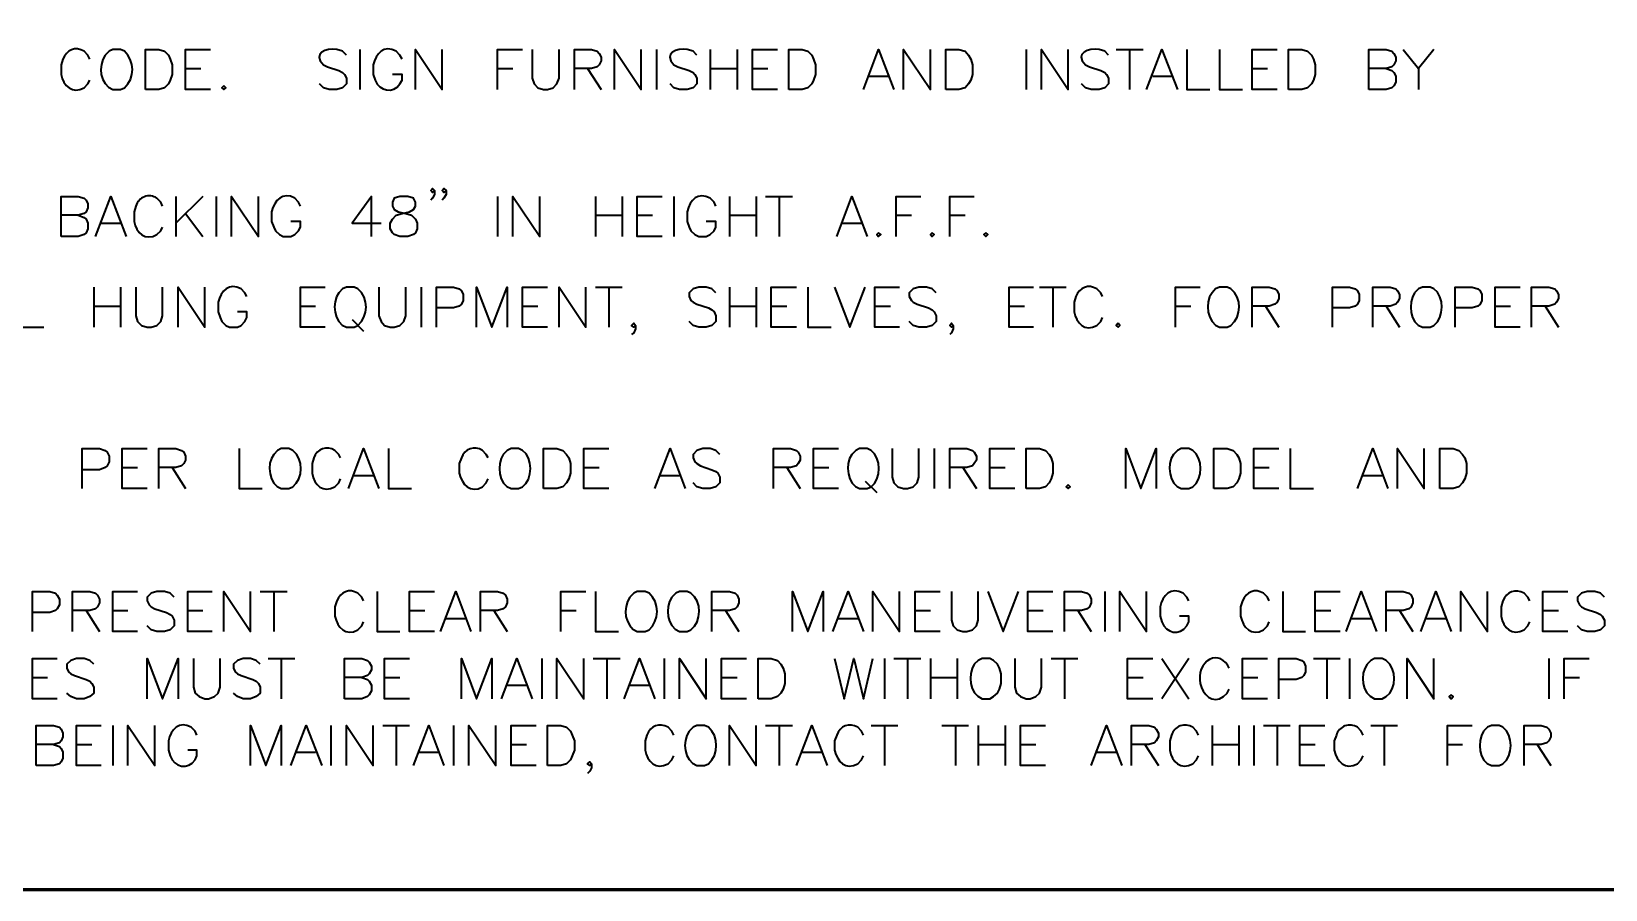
# Model space of a CAD drawing. Header units: inches. Extents: x 5 to 516, y -193 to 129.
# Drawn here: x 121.42 to 136.1, y 5.73 to 13.74 of the extents above; entities that cross this region are included whole.
import ezdxf

# ---------------------------------------------------------------- set-up
doc = ezdxf.new("R2010")
doc.units = ezdxf.units.IN
doc.header["$MEASUREMENT"] = 0
doc.layers.add('PDF_Geometry', color=7, linetype='Continuous')

msp = doc.modelspace()

# ---------------------------------------------------------------- linework, layer by layer
at = {"layer": 'PDF_Geometry', "lineweight": 60}
msp.add_lwpolyline([(136.7703009, 28.2343348), (9.7736273, 28.2343348), (9.7736273, 5.734333), (144.7703015, 5.734333)], dxfattribs=at)
at = {"layer": 'PDF_Geometry', "lineweight": 35}
for points in [[(121.9636387, 13.4810004), (121.9469721, 13.5176671), (121.9103054, 13.5543338)], [(122.2869734, 13.5543335), (122.2503068, 13.5710002), (122.1803068, 13.5710002), (122.1436401, 13.5543335), (122.1069734, 13.5176668)], [(123.0903064, 13.1976667), (122.8569731, 13.1976667), (122.8569731, 13.5710001), (123.0903064, 13.5710001)], [(124.3569732, 13.5176673), (124.3203065, 13.554334), (124.2669732, 13.5710006)], [(124.4836398, 13.5710002), (124.4836398, 13.1976668)], [(124.8769724, 13.4810004), (124.8569724, 13.5176671), (124.8203058, 13.5543338)], [(125.0003075, 13.1976667), (125.0003075, 13.5710001), (125.2503076, 13.1976667), (125.2503076, 13.5710001)], [(125.7669736, 13.1976667), (125.7669736, 13.5710001), (126.0003069, 13.5710001)], [(126.0903073, 13.5710002), (126.0903073, 13.3043335), (126.106974, 13.2510001), (126.1436407, 13.2143335), (126.196974, 13.1976668), (126.2336407, 13.1976668), (126.286974, 13.2143335), (126.3203074, 13.2510001), (126.3403074, 13.3043335), (126.3403074, 13.5710002)], [(126.48364, 13.1976667), (126.48364, 13.5710001), (126.64364, 13.5710001), (126.6969733, 13.5543334), (126.71364, 13.5343334), (126.73364, 13.5010001), (126.73364, 13.4643334), (126.71364, 13.4276667), (126.6969733, 13.4110001), (126.64364, 13.3943334), (126.48364, 13.3943334)], [(126.8569734, 13.1976667), (126.8569734, 13.5710001), (127.1069734, 13.1976667), (127.1069734, 13.5710001)], [(127.2503077, 13.5710002), (127.2503077, 13.1976668)], [(127.6269726, 13.5176673), (127.590306, 13.554334), (127.5369726, 13.5710006)], [(127.7503078, 13.5710002), (127.7503078, 13.1976668)], [(128.0003078, 13.5710002), (128.0003078, 13.1976668)], [(128.3769737, 13.1976667), (128.1436404, 13.1976667), (128.1436404, 13.5710001), (128.3769737, 13.5710001)], [(129.1803073, 13.1976667), (129.3203073, 13.5710001), (129.4636407, 13.1976667)], [(129.5536391, 13.1976667), (129.5536391, 13.5710001), (129.8036391, 13.1976667), (129.8036391, 13.5710001)], [(130.6969734, 13.5710002), (130.6969734, 13.1976668)], [(130.8403077, 13.1976667), (130.8403077, 13.5710001), (131.0903077, 13.1976667), (131.0903077, 13.5710001)], [(131.4636395, 13.5176673), (131.4303061, 13.554334), (131.3769728, 13.5710006)], [(131.5369732, 13.5710002), (131.7869732, 13.5710002)], [(131.6603066, 13.5710002), (131.6603066, 13.1976668)], [(131.8203069, 13.1976667), (131.9636403, 13.5710001), (132.1069736, 13.1976667)], [(132.1969736, 13.5710002), (132.1969736, 13.1976668), (132.4103069, 13.1976668)], [(132.5003081, 13.5710002), (132.5003081, 13.1976668), (132.7136415, 13.1976668)], [(133.0369735, 13.1976667), (132.8036402, 13.1976667), (132.8036402, 13.5710001), (133.0369735, 13.5710001)], [(133.8936408, 13.1976667), (133.8936408, 13.5710001), (134.0536408, 13.5710001), (134.1069742, 13.5543334), (134.1269742, 13.5343334), (134.1436408, 13.5010001), (134.1436408, 13.4643334), (134.1269742, 13.4276667), (134.1069742, 13.4110001), (134.0536408, 13.3943334), (133.8936408, 13.3943334)], [(134.2136406, 13.5710002), (134.3569739, 13.3943335), (134.3569739, 13.1976668)], [(134.5003074, 13.5710002), (134.3569741, 13.3943335)], [(121.7136387, 13.4810004), (121.696972, 13.4276671), (121.696972, 13.3376671)], [(122.8569731, 13.3943339), (123.0003064, 13.3943339)], [(124.1436398, 13.4276673), (124.1803065, 13.4110006), (124.2869732, 13.3743339), (124.3203065, 13.3576673), (124.3403065, 13.3376673), (124.3569732, 13.3043339), (124.3569732, 13.2510006), (124.3203065, 13.2143339), (124.2669732, 13.1976673), (124.1969732, 13.1976673), (124.1436398, 13.2143339), (124.1069732, 13.2510006)], [(124.6069724, 13.4276671), (124.6069724, 13.3376671), (124.6269724, 13.2843337)], [(125.7669736, 13.3943339), (125.9103069, 13.3943339)], [(126.6069734, 13.3943339), (126.7336401, 13.1976672)], [(127.410306, 13.4276673), (127.4469726, 13.4110006), (127.5536393, 13.3743339), (127.590306, 13.3576673), (127.6069726, 13.3376673), (127.6269726, 13.3043339), (127.6269726, 13.2510006), (127.590306, 13.2143339), (127.5369726, 13.1976673), (127.4636393, 13.1976673), (127.410306, 13.2143339), (127.3769726, 13.2510006)], [(127.7503078, 13.3943339), (128.0003078, 13.3943339)], [(128.1436404, 13.3943339), (128.2869737, 13.3943339)], [(131.2503061, 13.4276673), (131.2869728, 13.4110006), (131.3936395, 13.3743339), (131.4303061, 13.3576673), (131.4469728, 13.3376673), (131.4636395, 13.3043339), (131.4636395, 13.2510006), (131.4303061, 13.2143339), (131.3769728, 13.1976673), (131.3036395, 13.1976673), (131.2503061, 13.2143339), (131.2136395, 13.2510006)], [(132.8036402, 13.3943339), (132.9469735, 13.3943339)], [(134.0536403, 13.3943339), (134.1069736, 13.3743339), (134.1269736, 13.3576672), (134.1436403, 13.3210005), (134.1436403, 13.2676672), (134.1269736, 13.2310005), (134.1069736, 13.2143339), (134.0536403, 13.1976672), (133.8936403, 13.1976672)], [(121.9103054, 13.2143337), (121.9469721, 13.2510004), (121.9636387, 13.2843337)], [(122.1803068, 13.1976668), (122.2503068, 13.1976668), (122.2869734, 13.2143335)], [(124.8569724, 13.2510004), (124.8769724, 13.2843337), (124.8769724, 13.3376671), (124.7869724, 13.3376671)], [(129.2336402, 13.3210001), (129.4103069, 13.3210001)], [(131.876973, 13.3210001), (132.0536397, 13.3210001)], [(121.6969727, 11.8276673), (121.6969727, 12.2010006), (121.8569727, 12.2010006), (121.9103061, 12.1843339), (121.9303061, 12.1643339), (121.9469727, 12.1310006), (121.9469727, 12.0943339), (121.9303061, 12.0576673), (121.9103061, 12.0410006), (121.8569727, 12.0243339), (121.6969727, 12.0243339)], [(122.0169733, 11.8276673), (122.1603066, 12.2010006), (122.30364, 11.8276673)], [(122.7669733, 12.2010007), (122.7669733, 11.8276673)], [(123.0169734, 12.2010007), (122.7669733, 11.9510007)], [(123.14364, 12.2010007), (123.14364, 11.8276673)], [(123.2869726, 11.8276673), (123.2869726, 12.2010006), (123.5369726, 11.8276673), (123.5369726, 12.2010006)], [(124.5903072, 11.8276673), (124.5903072, 12.2010007), (124.4103072, 11.9510007), (124.6803072, 11.9510007)], [(125.180307, 12.2543335), (125.160307, 12.2376669), (125.1436403, 12.2543335), (125.160307, 12.2743336), (125.180307, 12.2543335), (125.180307, 12.2176669), (125.160307, 12.1843335), (125.1436403, 12.1643335)], [(125.2869727, 12.2543335), (125.2669727, 12.2376669), (125.2503061, 12.2543335), (125.2669727, 12.2743336), (125.2869727, 12.2543335), (125.2869727, 12.2176669), (125.2669727, 12.1843335), (125.2503061, 12.1643335)], [(125.7669736, 12.2010007), (125.7669736, 11.8276673)], [(125.9103062, 11.8276673), (125.9103062, 12.2010006), (126.1603062, 11.8276673), (126.1603062, 12.2010006)], [(126.6803071, 12.2010007), (126.6803071, 11.8276673)], [(126.9303071, 12.2010007), (126.9303071, 11.8276673)], [(127.3036399, 11.8276673), (127.0703065, 11.8276673), (127.0703065, 12.2010006), (127.3036399, 12.2010006)], [(127.4103063, 12.2010007), (127.4103063, 11.8276673)], [(127.9303072, 12.2010007), (127.9303072, 11.8276673)], [(128.1803072, 12.2010007), (128.1803072, 11.8276673)], [(128.2669738, 12.2010007), (128.5169738, 12.2010007)], [(128.3936404, 12.2010007), (128.3936404, 11.8276673)], [(128.9303073, 11.8276673), (129.0703073, 12.2010006), (129.2136407, 11.8276673)], [(129.4836402, 11.8276673), (129.4836402, 12.2010006), (129.7136402, 12.2010006)], [(129.9836402, 11.8276673), (129.9836402, 12.2010006), (130.2136403, 12.2010006)], [(122.8569731, 12.0410004), (123.0169731, 11.8276671)], [(123.6603069, 12.0576668), (123.6603069, 11.9676668), (123.6803069, 11.9143334), (123.6969736, 11.8810001), (123.7336402, 11.8443334), (123.7669736, 11.8276667), (123.8403069, 11.8276667), (123.8769736, 11.8443334), (123.9103069, 11.8810001), (123.9303069, 11.9143334), (123.9303069, 11.9676668), (123.8403069, 11.9676668)], [(123.9303069, 12.1110001), (123.9103069, 12.1476668), (123.8769736, 12.1843334)], [(127.5369722, 12.0576668), (127.5369722, 11.9676668), (127.5536389, 11.9143334), (127.5703056, 11.8810001), (127.6069722, 11.8443334), (127.6436389, 11.8276667), (127.7136389, 11.8276667), (127.7503056, 11.8443334), (127.7869723, 11.8810001), (127.8036389, 11.9143334), (127.8036389, 11.9676668), (127.7136389, 11.9676668)], [(127.8036389, 12.1110001), (127.7869723, 12.1476668), (127.7503056, 12.1843334)], [(121.856973, 12.0243336), (121.9103063, 12.0043336), (121.9303063, 11.9876669), (121.946973, 11.9510002), (121.946973, 11.8976669), (121.9303063, 11.8610002), (121.9103063, 11.8443335), (121.856973, 11.8276669), (121.696973, 11.8276669)], [(122.0703061, 11.9510007), (122.2503062, 11.9510007)], [(122.5903066, 11.8443334), (122.6269733, 11.8810001), (122.6436399, 11.9143334)], [(126.6803071, 12.0243336), (126.9303071, 12.0243336)], [(127.0703065, 12.0243336), (127.2136399, 12.0243336)], [(127.9303072, 12.0243336), (128.1803072, 12.0243336)], [(128.9836402, 11.9510007), (129.1603068, 11.9510007)], [(129.4836402, 12.0243336), (129.6269736, 12.0243336)], [(129.9836402, 12.0243336), (130.1269736, 12.0243336)], [(121.3203061, 11.3543336), (121.3203061, 10.9810003), (121.5369728, 10.9810003)], [(122.0003073, 11.3543336), (122.0003073, 10.9810003)], [(122.2503073, 11.3543336), (122.2503073, 10.9810003)], [(122.3936399, 11.3543336), (122.3936399, 11.087667), (122.4103066, 11.0343336), (122.4469732, 10.997667), (122.5003066, 10.9810003), (122.5369733, 10.9810003), (122.5903066, 10.997667), (122.6269733, 11.0343336), (122.6436399, 11.087667), (122.6436399, 11.3543336)], [(122.7869725, 10.9810002), (122.7869725, 11.3543336), (123.0369725, 10.9810002), (123.0369725, 11.3543336)], [(123.4303069, 11.2676671), (123.4103069, 11.3010004), (123.3769735, 11.3376671)], [(124.1603069, 10.9810002), (123.9303069, 10.9810002), (123.9303069, 11.3543336), (124.1603069, 11.3543336)], [(124.4636399, 11.337667), (124.4303065, 11.3543336), (124.3569732, 11.3543336), (124.3203065, 11.337667), (124.2869732, 11.3010003)], [(124.6603061, 11.3543336), (124.6603061, 11.087667), (124.6803061, 11.0343336), (124.7136394, 10.997667), (124.7669728, 10.9810003), (124.8036394, 10.9810003), (124.8569728, 10.997667), (124.8936394, 11.0343336), (124.9103061, 11.087667), (124.9103061, 11.3543336)], [(125.0536387, 11.3543336), (125.0536387, 10.9810003)], [(125.196973, 10.9810002), (125.196973, 11.3543336), (125.356973, 11.3543336), (125.4103063, 11.3376669), (125.4303063, 11.3210002), (125.446973, 11.2843336), (125.446973, 11.2310002), (125.4303063, 11.1943336), (125.4103063, 11.1776669), (125.356973, 11.1610002), (125.196973, 11.1610002)], [(125.5703064, 10.9810002), (125.5703064, 11.3543336), (125.7136398, 10.9810002), (125.8569731, 11.3543336), (125.8569731, 10.9810002)], [(126.233641, 10.9810002), (126.0003076, 10.9810002), (126.0003076, 11.3543336), (126.233641, 11.3543336)], [(126.3403074, 10.9810002), (126.3403074, 11.3543336), (126.5903074, 10.9810002), (126.5903074, 11.3543336)], [(126.6803071, 11.3543336), (126.9303071, 11.3543336)], [(126.8036388, 11.3543336), (126.8036388, 10.9810003)], [(127.8036389, 11.3009999), (127.7669722, 11.3376666), (127.7136389, 11.3543333), (127.6436389, 11.3543333), (127.5903056, 11.3376666), (127.5536389, 11.3009999), (127.5536389, 11.2676666), (127.5703056, 11.2309999), (127.5903056, 11.2143333), (127.6269722, 11.1943333), (127.7336389, 11.1609999), (127.7669722, 11.1409999), (127.7869723, 11.1243333), (127.8036389, 11.0876666), (127.8036389, 11.0343332), (127.7669722, 10.9976666), (127.7136389, 10.9809999), (127.6436389, 10.9809999), (127.5903056, 10.9976666), (127.5536389, 11.0343332)], [(127.9303072, 11.3543336), (127.9303072, 10.9810003)], [(128.1803072, 11.3543336), (128.1803072, 10.9810003)], [(128.55364, 10.9810002), (128.3203066, 10.9810002), (128.3203066, 11.3543336), (128.55364, 11.3543336)], [(128.6603064, 11.3543336), (128.6603064, 10.9810003), (128.8769731, 10.9810003)], [(128.9103064, 11.3543336), (129.0536398, 10.9810003), (129.1969731, 11.3543336)], [(129.5169731, 10.9810002), (129.286973, 10.9810002), (129.286973, 11.3543336), (129.5169731, 11.3543336)], [(129.8569736, 11.3009999), (129.820307, 11.3376666), (129.7669736, 11.3543333), (129.6969736, 11.3543333), (129.6436403, 11.3376666), (129.6069736, 11.3009999), (129.6069736, 11.2676666), (129.6269736, 11.2309999), (129.6436403, 11.2143333), (129.680307, 11.1943333), (129.7869736, 11.1609999), (129.820307, 11.1409999), (129.840307, 11.1243333), (129.8569736, 11.0876666), (129.8569736, 11.0343332), (129.820307, 10.9976666), (129.7669736, 10.9809999), (129.6969736, 10.9809999), (129.6436403, 10.9976666), (129.6069736, 11.0343332)], [(130.7669732, 10.9810002), (130.5369731, 10.9810002), (130.5369731, 11.3543336), (130.7669732, 11.3543336)], [(130.8203068, 11.3543336), (131.0703069, 11.3543336)], [(130.9469735, 11.3543336), (130.9469735, 10.9810003)], [(131.4103066, 11.2676671), (131.39364, 11.3010004), (131.3569733, 11.3376671)], [(132.0903078, 10.9810002), (132.0903078, 11.3543336), (132.3203078, 11.3543336)], [(132.6069748, 11.337667), (132.5703081, 11.3543336), (132.5003081, 11.3543336), (132.4636415, 11.337667), (132.4303081, 11.3010003)], [(132.8036402, 10.9810002), (132.8036402, 11.3543336), (132.9636402, 11.3543336), (133.0169735, 11.3376669), (133.0369735, 11.3210002), (133.0536402, 11.2843336), (133.0536402, 11.2476669), (133.0369735, 11.2143336), (133.0169735, 11.1943336), (132.9636402, 11.1776669), (132.8036402, 11.1776669)], [(133.5536402, 10.9810002), (133.5536402, 11.3543336), (133.7136402, 11.3543336), (133.7669736, 11.3376669), (133.7869736, 11.3210002), (133.8036402, 11.2843336), (133.8036402, 11.2310002), (133.7869736, 11.1943336), (133.7669736, 11.1776669), (133.7136402, 11.1610002), (133.5536402, 11.1610002)], [(133.9303069, 10.9810002), (133.9303069, 11.3543336), (134.0903069, 11.3543336), (134.1436402, 11.3376669), (134.1603069, 11.3210002), (134.1803069, 11.2843336), (134.1803069, 11.2476669), (134.1603069, 11.2143336), (134.1436402, 11.1943336), (134.0903069, 11.1776669), (133.9303069, 11.1776669)], [(134.5003075, 11.337667), (134.4636409, 11.3543336), (134.3936409, 11.3543336), (134.3569742, 11.337667), (134.3203075, 11.3010003)], [(134.6969738, 10.9810002), (134.6969738, 11.3543336), (134.8569738, 11.3543336), (134.9103071, 11.3376669), (134.9303071, 11.3210002), (134.9469738, 11.2843336), (134.9469738, 11.2310002), (134.9303071, 11.1943336), (134.9103071, 11.1776669), (134.8569738, 11.1610002), (134.6969738, 11.1610002)], [(135.3036405, 10.9810002), (135.0703072, 10.9810002), (135.0703072, 11.3543336), (135.3036405, 11.3543336)], [(135.4103069, 10.9810002), (135.4103069, 11.3543336), (135.570307, 11.3543336), (135.6269736, 11.3376669), (135.6436403, 11.3210002), (135.660307, 11.2843336), (135.660307, 11.2476669), (135.6436403, 11.2143336), (135.6269736, 11.1943336), (135.570307, 11.1776669), (135.4103069, 11.1776669)], [(122.0003073, 11.1776665), (122.2503073, 11.1776665)], [(123.1603068, 11.2143338), (123.1603068, 11.1243338), (123.1803068, 11.0710004), (123.1969735, 11.0343338), (123.2336402, 10.9976671), (123.2669735, 10.9810004), (123.3403069, 10.9810004), (123.3769735, 10.9976671), (123.4103069, 11.0343338), (123.4303069, 11.0710004), (123.4303069, 11.1243338), (123.3403069, 11.1243338)], [(123.9303069, 11.1776665), (124.0703069, 11.1776665)], [(126.0003076, 11.1776665), (126.143641, 11.1776665)], [(127.9303072, 11.1776665), (128.1803072, 11.1776665)], [(128.3203066, 11.1776665), (128.46364, 11.1776665)], [(129.286973, 11.1776665), (129.4303064, 11.1776665)], [(130.5369731, 11.1776665), (130.6803065, 11.1776665)], [(131.1603066, 11.2676671), (131.1436399, 11.2143338), (131.1436399, 11.1243338)], [(132.0903078, 11.1776665), (132.2336412, 11.1776665)], [(132.9303068, 11.1776665), (133.0536401, 10.9809998)], [(134.0536403, 11.1776665), (134.1803069, 10.9809998)], [(135.0703072, 11.1776665), (135.2136405, 11.1776665)], [(135.5369735, 11.1776665), (135.6603069, 10.9809998)], [(124.4103061, 11.0509999), (124.5169727, 10.9443332)], [(127.0536389, 10.9976671), (127.0369722, 10.9810004), (127.0169722, 10.9976671), (127.0369722, 11.0176671), (127.0536389, 10.9976671), (127.0536389, 10.9643337), (127.0369722, 10.927667), (127.0169722, 10.9110004)], [(130.0169739, 10.9976671), (130.0003073, 10.9810004), (129.9836406, 10.9976671), (130.0003073, 11.0176671), (130.0169739, 10.9976671), (130.0169739, 10.9643337), (130.0003073, 10.927667), (129.9836406, 10.9110004)], [(131.3569733, 10.9976671), (131.39364, 11.0343338), (131.4103066, 11.0710004)], [(124.3569732, 10.9810003), (124.4303065, 10.9810003), (124.4636399, 10.997667)], [(132.5003081, 10.9810003), (132.5703081, 10.9810003), (132.6069748, 10.997667)], [(134.3936409, 10.9810003), (134.4636409, 10.9810003), (134.5003075, 10.997667)], [(121.8936399, 9.4743337), (121.8936399, 9.8476671), (122.0536399, 9.8476671), (122.1069732, 9.8310004), (122.1269732, 9.8143337), (122.1436399, 9.7776671), (122.1436399, 9.7243337), (122.1269732, 9.687667), (122.1069732, 9.6710004), (122.0536399, 9.6510004), (121.8936399, 9.6510004)], [(122.5003067, 9.4743337), (122.2669733, 9.4743337), (122.2669733, 9.8476671), (122.5003067, 9.8476671)], [(122.6069731, 9.4743337), (122.6069731, 9.8476671), (122.7669731, 9.8476671), (122.8203064, 9.8310004), (122.8403064, 9.8143337), (122.8569731, 9.7776671), (122.8569731, 9.7410004), (122.8403064, 9.7076671), (122.8203064, 9.687667), (122.7669731, 9.6710004), (122.6069731, 9.6710004)], [(123.3569731, 9.8476671), (123.3569731, 9.4743338), (123.5703065, 9.4743338)], [(123.8569741, 9.8310005), (123.8203074, 9.8476671), (123.7503074, 9.8476671), (123.7136408, 9.8310005), (123.6803074, 9.7943338)], [(124.3769724, 9.4743337), (124.5169724, 9.8476671), (124.6603057, 9.4743337)], [(124.7503075, 9.8476671), (124.7503075, 9.4743338), (124.9636409, 9.4743338)], [(126.0003069, 9.8310005), (125.9636402, 9.8476671), (125.8936402, 9.8476671), (125.8569735, 9.8310005), (125.8203069, 9.7943338)], [(126.8036399, 9.4743337), (126.5703065, 9.4743337), (126.5703065, 9.8476671), (126.8036399, 9.8476671)], [(127.23364, 9.4743337), (127.3769734, 9.8476671), (127.5169734, 9.4743337)], [(127.8403075, 9.7943334), (127.8036408, 9.8310001), (127.7503075, 9.8476668), (127.6803075, 9.8476668), (127.6269741, 9.8310001), (127.5903075, 9.7943334), (127.5903075, 9.7610001), (127.6069741, 9.7243334), (127.6269741, 9.7076667), (127.6603075, 9.6876667), (127.7669741, 9.6510001), (127.8036408, 9.6343334), (127.8203075, 9.6176667), (127.8403075, 9.5810001), (127.8403075, 9.5276667), (127.8036408, 9.4910001), (127.7503075, 9.4743334), (127.6803075, 9.4743334), (127.6269741, 9.4910001), (127.5903075, 9.5276667)], [(128.3403075, 9.4743337), (128.3403075, 9.8476671), (128.5003075, 9.8476671), (128.5536409, 9.8310004), (128.5703075, 9.8143337), (128.5903075, 9.7776671), (128.5903075, 9.7410004), (128.5703075, 9.7076671), (128.5536409, 9.687667), (128.5003075, 9.6710004), (128.3403075, 9.6710004)], [(128.9469726, 9.4743337), (128.7136393, 9.4743337), (128.7136393, 9.8476671), (128.9469726, 9.8476671)], [(129.2503071, 9.8310005), (129.2136405, 9.8476671), (129.1436404, 9.8476671), (129.1069738, 9.8310005), (129.0703071, 9.7943338)], [(129.4469733, 9.8476671), (129.4469733, 9.5810004), (129.46364, 9.5276671), (129.5003067, 9.4910004), (129.55364, 9.4743338), (129.5903067, 9.4743338), (129.64364, 9.4910004), (129.6803067, 9.5276671), (129.6969734, 9.5810004), (129.6969734, 9.8476671)], [(129.8403076, 9.8476671), (129.8403076, 9.4743338)], [(129.9836402, 9.4743337), (129.9836402, 9.8476671), (130.1436403, 9.8476671), (130.1969736, 9.8310004), (130.2136403, 9.8143337), (130.2336403, 9.7776671), (130.2336403, 9.7410004), (130.2136403, 9.7076671), (130.1969736, 9.687667), (130.1436403, 9.6710004), (129.9836402, 9.6710004)], [(130.590307, 9.4743337), (130.3569737, 9.4743337), (130.3569737, 9.8476671), (130.590307, 9.8476671)], [(131.626973, 9.4743337), (131.626973, 9.8476671), (131.766973, 9.4743337), (131.9103063, 9.8476671), (131.9103063, 9.4743337)], [(132.2503074, 9.8310005), (132.2136407, 9.8476671), (132.1436407, 9.8476671), (132.106974, 9.8310005), (132.0703074, 9.7943338)], [(133.0536404, 9.4743337), (132.820307, 9.4743337), (132.820307, 9.8476671), (133.0536404, 9.8476671)], [(133.1603068, 9.8476671), (133.1603068, 9.4743338), (133.3769734, 9.4743338)], [(133.7869734, 9.4743337), (133.9303068, 9.8476671), (134.0703068, 9.4743337)], [(134.1603068, 9.4743337), (134.1603068, 9.8476671), (134.4103069, 9.4743337), (134.4103069, 9.8476671)], [(124.0536386, 9.7609997), (124.036972, 9.7076664), (124.036972, 9.6176664)], [(124.3036386, 9.7609997), (124.286972, 9.7943331), (124.2503053, 9.8309998)], [(125.430307, 9.7609997), (125.410307, 9.7076664), (125.410307, 9.6176664)], [(125.680307, 9.7609997), (125.660307, 9.7943331), (125.6269737, 9.8309998)], [(122.2669733, 9.671), (122.4103066, 9.671)], [(122.7336397, 9.671), (122.856973, 9.4743333)], [(124.2503053, 9.4909997), (124.286972, 9.5276664), (124.3036386, 9.5643331)], [(124.4303069, 9.5976671), (124.6069736, 9.5976671)], [(125.6269737, 9.4909997), (125.660307, 9.5276664), (125.680307, 9.5643331)], [(126.5703065, 9.671), (126.7136398, 9.671)], [(127.2869729, 9.5976671), (127.4636396, 9.5976671)], [(128.4636392, 9.671), (128.5903059, 9.4743333)], [(128.7136393, 9.671), (128.8569726, 9.671)], [(129.1969733, 9.5443334), (129.30364, 9.4376667)], [(130.1069737, 9.671), (130.2336403, 9.4743333)], [(130.3569737, 9.671), (130.500307, 9.671)], [(132.820307, 9.671), (132.9636403, 9.671)], [(133.8403071, 9.5976671), (134.0169738, 9.5976671)], [(123.7503074, 9.4743338), (123.8203074, 9.4743338), (123.8569741, 9.4910004)], [(125.8936402, 9.4743338), (125.9636402, 9.4743338), (126.0003069, 9.4910004)], [(129.1436404, 9.4743338), (129.2136405, 9.4743338), (129.2503071, 9.4910004)], [(132.1436407, 9.4743338), (132.2136407, 9.4743338), (132.2503074, 9.4910004)], [(121.4303067, 8.1410003), (121.4303067, 8.5143336), (121.5903067, 8.5143336), (121.6436401, 8.497667), (121.6603067, 8.4810003), (121.6803067, 8.4443336), (121.6803067, 8.3910003), (121.6603067, 8.3543336), (121.6436401, 8.3376669), (121.5903067, 8.3176669), (121.4303067, 8.3176669)], [(121.8036384, 8.1410003), (121.8036384, 8.5143336), (121.9636385, 8.5143336), (122.0169718, 8.497667), (122.0369718, 8.4810003), (122.0536385, 8.4443336), (122.0536385, 8.4076669), (122.0369718, 8.3710003), (122.0169718, 8.3543336), (121.9636385, 8.3376669), (121.8036384, 8.3376669)], [(122.4103068, 8.1410003), (122.1803068, 8.1410003), (122.1803068, 8.5143336), (122.4103068, 8.5143336)], [(122.7503074, 8.461), (122.7136407, 8.4976666), (122.6603073, 8.5143333), (122.5903073, 8.5143333), (122.536974, 8.4976666), (122.5003073, 8.461), (122.5003073, 8.4276666), (122.516974, 8.391), (122.536974, 8.371), (122.5703073, 8.3543333), (122.6803073, 8.3176666), (122.7136407, 8.301), (122.7336407, 8.2843333), (122.7503074, 8.2476666), (122.7503074, 8.1943333), (122.7136407, 8.1576666), (122.6603073, 8.141), (122.5903073, 8.141), (122.536974, 8.1576666), (122.5003073, 8.1943333)], [(123.1069723, 8.1410003), (122.8769723, 8.1410003), (122.8769723, 8.5143336), (123.1069723, 8.5143336)], [(123.2136388, 8.1410003), (123.2136388, 8.5143336), (123.4636388, 8.1410003), (123.4636388, 8.5143336)], [(123.5536386, 8.5143337), (123.8036386, 8.5143337)], [(123.6803069, 8.5143337), (123.6803069, 8.1410003)], [(124.2669735, 8.4276663), (124.2503068, 8.3709996), (124.2503068, 8.284333)], [(124.5169735, 8.4276663), (124.5003068, 8.4609996), (124.4636401, 8.4976663)], [(124.6436401, 8.5143337), (124.6436401, 8.1410003), (124.8569734, 8.1410003)], [(125.1803063, 8.1410003), (124.946973, 8.1410003), (124.946973, 8.5143336), (125.1803063, 8.5143336)], [(125.2336399, 8.1410003), (125.3769732, 8.5143336), (125.5169732, 8.1410003)], [(125.6069733, 8.1410003), (125.6069733, 8.5143336), (125.7669733, 8.5143336), (125.8203066, 8.497667), (125.8403066, 8.4810003), (125.8569733, 8.4443336), (125.8569733, 8.4076669), (125.8403066, 8.3710003), (125.8203066, 8.3543336), (125.7669733, 8.3376669), (125.6069733, 8.3376669)], [(126.3569734, 8.1410003), (126.3569734, 8.5143336), (126.5903067, 8.5143336)], [(126.6803071, 8.5143337), (126.6803071, 8.1410003), (126.8936405, 8.1410003)], [(127.1803066, 8.497667), (127.1436399, 8.5143337), (127.0703065, 8.5143337), (127.0369732, 8.497667), (127.0003065, 8.4610004)], [(127.5703058, 8.497667), (127.5369725, 8.5143337), (127.4636392, 8.5143337), (127.4303058, 8.497667), (127.3936392, 8.4610004)], [(127.7669737, 8.1410003), (127.7669737, 8.5143336), (127.9303071, 8.5143336), (127.9836404, 8.497667), (128.0003071, 8.4810003), (128.0169738, 8.4443336), (128.0169738, 8.4076669), (128.0003071, 8.3710003), (127.9836404, 8.3543336), (127.9303071, 8.3376669), (127.7669737, 8.3376669)], [(128.5169738, 8.1410003), (128.5169738, 8.5143336), (128.6603071, 8.1410003), (128.8036405, 8.5143336), (128.8036405, 8.1410003)], [(128.8936404, 8.1410003), (129.0369738, 8.5143336), (129.1803071, 8.1410003)], [(129.2669739, 8.1410003), (129.2669739, 8.5143336), (129.5169739, 8.1410003), (129.5169739, 8.5143336)], [(129.8936398, 8.1410003), (129.6603065, 8.1410003), (129.6603065, 8.5143336), (129.8936398, 8.5143336)], [(130.0003079, 8.5143337), (130.0003079, 8.247667), (130.0169746, 8.1943337), (130.0536413, 8.157667), (130.1069746, 8.1410003), (130.1436413, 8.1410003), (130.1969746, 8.157667), (130.2336413, 8.1943337), (130.250308, 8.247667), (130.250308, 8.5143337)], [(130.3403077, 8.5143337), (130.483641, 8.1410003), (130.6269744, 8.5143337)], [(130.9469728, 8.1410003), (130.7136394, 8.1410003), (130.7136394, 8.5143336), (130.9469728, 8.5143336)], [(131.0536392, 8.1410003), (131.0536392, 8.5143336), (131.2136392, 8.5143336), (131.2669725, 8.497667), (131.2869725, 8.4810003), (131.3036392, 8.4443336), (131.3036392, 8.4076669), (131.2869725, 8.3710003), (131.2669725, 8.3543336), (131.2136392, 8.3376669), (131.0536392, 8.3376669)], [(131.4303075, 8.5143337), (131.4303075, 8.1410003)], [(131.5703069, 8.1410003), (131.5703069, 8.5143336), (131.8203069, 8.1410003), (131.8203069, 8.5143336)], [(131.9469729, 8.3709996), (131.9469729, 8.284333), (131.9636395, 8.2309996)], [(132.2136395, 8.4276663), (132.1969729, 8.4609996), (132.1603062, 8.4976663)], [(132.7136404, 8.4276663), (132.6969738, 8.3709996), (132.6969738, 8.284333)], [(132.9636405, 8.4276663), (132.9469738, 8.4609996), (132.9103071, 8.4976663)], [(133.0903071, 8.5143337), (133.0903071, 8.1410003), (133.3036404, 8.1410003)], [(133.6269741, 8.1410003), (133.3936408, 8.1410003), (133.3936408, 8.5143336), (133.6269741, 8.5143336)], [(133.6803068, 8.1410003), (133.8203068, 8.5143336), (133.9636402, 8.1410003)], [(134.0536403, 8.1410003), (134.0536403, 8.5143336), (134.2136403, 8.5143336), (134.2669736, 8.497667), (134.2869736, 8.4810003), (134.3036403, 8.4443336), (134.3036403, 8.4076669), (134.2869736, 8.3710003), (134.2669736, 8.3543336), (134.2136403, 8.3376669), (134.0536403, 8.3376669)], [(134.376974, 8.1410003), (134.516974, 8.5143336), (134.6603074, 8.1410003)], [(134.7503075, 8.1410003), (134.7503075, 8.5143336), (135.0003075, 8.1410003), (135.0003075, 8.5143336)], [(135.1436409, 8.4276663), (135.1269743, 8.3709996), (135.1269743, 8.284333)], [(135.3936409, 8.4276663), (135.3769743, 8.4609996), (135.3403076, 8.4976663)], [(135.7503077, 8.1410003), (135.5169744, 8.1410003), (135.5169744, 8.5143336), (135.7503077, 8.5143336)], [(136.0903073, 8.461), (136.0536406, 8.4976666), (136.0003073, 8.5143333), (135.9303073, 8.5143333), (135.8769739, 8.4976666), (135.8403073, 8.461), (135.8403073, 8.4276666), (135.8569739, 8.391), (135.8769739, 8.371), (135.9103073, 8.3543333), (136.016974, 8.3176666), (136.0536406, 8.301), (136.0703073, 8.2843333), (136.0903073, 8.2476666), (136.0903073, 8.1943333), (136.0536406, 8.1576666), (136.0003073, 8.141), (135.9303073, 8.141), (135.8769739, 8.1576666), (135.8403073, 8.1943333)], [(121.9303067, 8.3376666), (122.0536401, 8.1409999)], [(122.1803068, 8.3376666), (122.3203068, 8.3376666)], [(122.8769723, 8.3376666), (123.0169723, 8.3376666)], [(124.4636401, 8.1576663), (124.5003068, 8.194333), (124.5169735, 8.2309996)], [(124.946973, 8.3376666), (125.0903063, 8.3376666)], [(125.2869727, 8.2643337), (125.4636394, 8.2643337)], [(125.7336399, 8.3376666), (125.8569732, 8.1409999)], [(126.3569734, 8.3376666), (126.5003067, 8.3376666)], [(127.8936403, 8.3376666), (128.0169737, 8.1409999)], [(128.9469733, 8.2643337), (129.1269733, 8.2643337)], [(129.6603065, 8.3376666), (129.8036398, 8.3376666)], [(130.7136394, 8.3376666), (130.8569728, 8.3376666)], [(131.1803075, 8.3376666), (131.3036408, 8.1409999)], [(132.1969729, 8.194333), (132.2136395, 8.2309996), (132.2136395, 8.284333), (132.1269729, 8.284333)], [(132.9103071, 8.1576663), (132.9469738, 8.194333), (132.9636405, 8.2309996)], [(133.3936408, 8.3376666), (133.5369741, 8.3376666)], [(133.7336405, 8.2643337), (133.9103072, 8.2643337)], [(134.1803069, 8.3376666), (134.3036402, 8.1409999)], [(134.4303069, 8.2643337), (134.6069736, 8.2643337)], [(135.3403076, 8.1576663), (135.3769743, 8.194333), (135.3936409, 8.2309996)], [(135.5169744, 8.3376666), (135.6603077, 8.3376666)], [(127.0703065, 8.1410003), (127.1436399, 8.1410003), (127.1803066, 8.157667)], [(127.4636392, 8.1410003), (127.5369725, 8.1410003), (127.5703058, 8.157667)], [(121.6603067, 7.5143336), (121.4303067, 7.5143336), (121.4303067, 7.8910003), (121.6603067, 7.8910003)], [(122.0003073, 7.8376665), (121.9636406, 7.8709999), (121.9103073, 7.8909999), (121.8403073, 7.8909999), (121.7869739, 7.8709999), (121.7503073, 7.8376665), (121.7503073, 7.8009999), (121.7669739, 7.7643332), (121.7869739, 7.7476665), (121.8203073, 7.7309999), (121.9303073, 7.6943332), (121.9636406, 7.6776665), (121.9836406, 7.6576665), (122.0003073, 7.6209998), (122.0003073, 7.5676665), (121.9636406, 7.5343332), (121.9103073, 7.5143332), (121.8403073, 7.5143332), (121.7869739, 7.5343332), (121.7503073, 7.5676665)], [(122.5003073, 7.5143336), (122.5003073, 7.8910003), (122.6436407, 7.5143336), (122.786974, 7.8910003), (122.786974, 7.5143336)], [(122.9303068, 7.8910002), (122.9303068, 7.6210002), (122.9469735, 7.5676669), (122.9836402, 7.5343335), (123.0369735, 7.5143335), (123.0703068, 7.5143335), (123.1269735, 7.5343335), (123.1603068, 7.5676669), (123.1803068, 7.6210002), (123.1803068, 7.8910002)], [(123.5536386, 7.8376665), (123.5169719, 7.8709999), (123.4636386, 7.8909999), (123.3936386, 7.8909999), (123.3403052, 7.8709999), (123.3036386, 7.8376665), (123.3036386, 7.8009999), (123.3203052, 7.7643332), (123.3403052, 7.7476665), (123.3769719, 7.7309999), (123.4836386, 7.6943332), (123.5169719, 7.6776665), (123.5369719, 7.6576665), (123.5536386, 7.6209998), (123.5536386, 7.5676665), (123.5169719, 7.5343332), (123.4636386, 7.5143332), (123.3936386, 7.5143332), (123.3403052, 7.5343332), (123.3036386, 7.5676665)], [(123.6269723, 7.8910002), (123.8769723, 7.8910002)], [(123.7503074, 7.8910002), (123.7503074, 7.5143335)], [(124.3403072, 7.5143336), (124.3403072, 7.8910003), (124.5003072, 7.8910003), (124.5536406, 7.8710003), (124.5703072, 7.8543336), (124.5903072, 7.817667), (124.5903072, 7.7843336), (124.5703072, 7.747667), (124.5536406, 7.7310003), (124.5003072, 7.7110003), (124.3403072, 7.7110003)], [(124.9469723, 7.5143336), (124.7136389, 7.5143336), (124.7136389, 7.8910003), (124.9469723, 7.8910003)], [(125.430307, 7.5143336), (125.430307, 7.8910003), (125.570307, 7.5143336), (125.7136404, 7.8910003), (125.7136404, 7.5143336)], [(125.8036388, 7.5143336), (125.9469721, 7.8910003), (126.0903054, 7.5143336)], [(126.1803071, 7.8910002), (126.1803071, 7.5143335)], [(126.3203065, 7.5143336), (126.3203065, 7.8910003), (126.5703065, 7.5143336), (126.5703065, 7.8910003)], [(126.6603062, 7.8910002), (126.9103063, 7.8910002)], [(126.7869728, 7.8910002), (126.7869728, 7.5143335)], [(126.9469731, 7.5143336), (127.0903065, 7.8910003), (127.2336398, 7.5143336)], [(127.3203066, 7.8910002), (127.3203066, 7.5143335)], [(127.4636392, 7.5143336), (127.4636392, 7.8910003), (127.7136392, 7.5143336), (127.7136392, 7.8910003)], [(128.0903068, 7.5143336), (127.8569735, 7.5143336), (127.8569735, 7.8910003), (128.0903068, 7.8910003)], [(128.9103064, 7.8910002), (129.0003064, 7.5143335), (129.0903064, 7.8910002), (129.1803064, 7.5143335), (129.2669731, 7.8910002)], [(129.3769728, 7.8910002), (129.3769728, 7.5143335)], [(129.4636393, 7.8910002), (129.7136393, 7.8910002)], [(129.5903076, 7.8910002), (129.5903076, 7.5143335)], [(129.8036391, 7.8910002), (129.8036391, 7.5143335)], [(130.0536391, 7.8910002), (130.0536391, 7.5143335)], [(130.2869731, 7.5143335), (130.3569731, 7.5143335), (130.3936398, 7.5343335), (130.4303065, 7.5676669), (130.4469731, 7.6043335), (130.4636398, 7.6576669), (130.4636398, 7.7476669), (130.4469731, 7.8010002), (130.4303065, 7.8376669), (130.3936398, 7.8710002), (130.3569731, 7.8910002), (130.2869731, 7.8910002), (130.2503065, 7.8710002), (130.2136398, 7.8376669)], [(130.5903077, 7.8910002), (130.5903077, 7.6210002), (130.6069744, 7.5676669), (130.643641, 7.5343335), (130.6969744, 7.5143335), (130.7336411, 7.5143335), (130.7869744, 7.5343335), (130.8203077, 7.5676669), (130.8403077, 7.6210002), (130.8403077, 7.8910002)], [(130.9303075, 7.8910002), (131.1803075, 7.8910002)], [(131.0536392, 7.8910002), (131.0536392, 7.5143335)], [(131.876974, 7.5143336), (131.6436406, 7.5143336), (131.6436406, 7.8910003), (131.876974, 7.8910003)], [(131.9636395, 7.8910002), (132.2136395, 7.5143335)], [(132.2136395, 7.8910002), (131.9636395, 7.5143335)], [(132.9469738, 7.5143336), (132.7136404, 7.5143336), (132.7136404, 7.8910003), (132.9469738, 7.8910003)], [(133.0536402, 7.5143336), (133.0536402, 7.8910003), (133.2136402, 7.8910003), (133.2669735, 7.8710003), (133.2869735, 7.8543336), (133.3036402, 7.817667), (133.3036402, 7.7643336), (133.2869735, 7.7310003), (133.2669735, 7.7110003), (133.2136402, 7.6943336), (133.0536402, 7.6943336)], [(133.376974, 7.8910002), (133.626974, 7.8910002)], [(133.5003074, 7.8910002), (133.5003074, 7.5143335)], [(133.7136405, 7.8910002), (133.7136405, 7.5143335)], [(134.0536404, 7.8710002), (134.0169737, 7.8910002), (133.9469737, 7.8910002), (133.910307, 7.8710002), (133.8769737, 7.8376669)], [(134.2503074, 7.5143336), (134.2503074, 7.8910003), (134.5003074, 7.5143336), (134.5003074, 7.8910003)], [(135.5703072, 7.8910002), (135.5703072, 7.5143335)], [(135.7136407, 7.5143336), (135.7136407, 7.8910003), (135.946974, 7.8910003)], [(121.4303067, 7.7109999), (121.5703067, 7.7109999)], [(124.5003075, 7.7109999), (124.5536408, 7.6943333), (124.5703075, 7.6776666), (124.5903075, 7.6409999), (124.5903075, 7.5876666), (124.5703075, 7.5509999), (124.5536408, 7.5343332), (124.5003075, 7.5143332), (124.3403075, 7.5143332)], [(124.7136389, 7.7109999), (124.8569723, 7.7109999)], [(125.8569733, 7.6410002), (126.0369733, 7.6410002)], [(127.0003077, 7.6410002), (127.1803077, 7.6410002)], [(127.8569735, 7.7109999), (128.0003068, 7.7109999)], [(129.8036391, 7.7109999), (130.0536391, 7.7109999)], [(131.6436406, 7.7109999), (131.786974, 7.7109999)], [(132.7136404, 7.7109999), (132.8569738, 7.7109999)], [(135.7136407, 7.7109999), (135.856974, 7.7109999)], [(132.5369737, 7.534333), (132.570307, 7.5676663), (132.590307, 7.604333)], [(133.9469737, 7.5143335), (134.0169737, 7.5143335), (134.0536404, 7.5343335)], [(121.4636387, 6.8910002), (121.4636387, 7.2643335), (121.626972, 7.2643335), (121.6803054, 7.2476669), (121.696972, 7.2310002), (121.7136387, 7.1943335), (121.7136387, 7.1576668), (121.696972, 7.1210002), (121.6803054, 7.1043335), (121.626972, 7.0876668), (121.4636387, 7.0876668)], [(122.070307, 6.8910002), (121.840307, 6.8910002), (121.840307, 7.2643335), (122.070307, 7.2643335)], [(122.1803068, 7.2643336), (122.1803068, 6.8910002)], [(122.3203062, 6.8910002), (122.3203062, 7.2643335), (122.5703062, 6.8910002), (122.5703062, 7.2643335)], [(122.9636388, 7.174333), (122.9469721, 7.2109997), (122.9103055, 7.2476663)], [(123.4636388, 6.8910002), (123.4636388, 7.2643335), (123.6069722, 6.8910002), (123.7503055, 7.2643335), (123.7503055, 6.8910002)], [(123.8403072, 6.8910002), (123.9836405, 7.2643335), (124.1269739, 6.8910002)], [(124.2136389, 7.2643336), (124.2136389, 6.8910002)], [(124.3569732, 6.8910002), (124.3569732, 7.2643335), (124.6069732, 6.8910002), (124.6069732, 7.2643335)], [(124.696973, 7.2643336), (124.946973, 7.2643336)], [(124.8203064, 7.2643336), (124.8203064, 6.8910002)], [(124.9836398, 6.8910002), (125.1269732, 7.2643335), (125.2669732, 6.8910002)], [(125.3569733, 7.2643336), (125.3569733, 6.8910002)], [(125.5003076, 6.8910002), (125.5003076, 7.2643335), (125.7503076, 6.8910002), (125.7503076, 7.2643335)], [(126.1269735, 6.8910002), (125.8936402, 6.8910002), (125.8936402, 7.2643335), (126.1269735, 7.2643335)], [(127.4103063, 7.174333), (127.3936396, 7.2109997), (127.356973, 7.2476663)], [(127.7336393, 7.2476669), (127.6969727, 7.2643336), (127.6269726, 7.2643336), (127.590306, 7.2476669), (127.5536393, 7.2110003)], [(127.9303072, 6.8910002), (127.9303072, 7.2643335), (128.1803072, 6.8910002), (128.1803072, 7.2643335)], [(128.2669738, 7.2643336), (128.5169738, 7.2643336)], [(128.3936404, 7.2643336), (128.3936404, 6.8910002)], [(128.553639, 6.8910002), (128.6969723, 7.2643335), (128.8403057, 6.8910002)], [(129.1803073, 7.174333), (129.1603073, 7.2109997), (129.126974, 7.2476663)], [(129.2503079, 7.2643336), (129.5003079, 7.2643336)], [(129.3769728, 7.2643336), (129.3769728, 6.8910002)], [(129.9103065, 7.2643336), (130.1603065, 7.2643336)], [(130.0369731, 7.2643336), (130.0369731, 6.8910002)], [(130.250308, 7.2643336), (130.250308, 6.8910002)], [(130.500308, 7.2643336), (130.500308, 6.8910002)], [(130.8769739, 6.8910002), (130.6436406, 6.8910002), (130.6436406, 7.2643335), (130.8769739, 7.2643335)], [(131.3036392, 6.8910002), (131.4469725, 7.2643335), (131.5903059, 6.8910002)], [(131.6803075, 6.8910002), (131.6803075, 7.2643335), (131.8403075, 7.2643335), (131.8936409, 7.2476669), (131.9103075, 7.2310002), (131.9303075, 7.1943335), (131.9303075, 7.1576668), (131.9103075, 7.1210002), (131.8936409, 7.1043335), (131.8403075, 7.0876668), (131.6803075, 7.0876668)], [(132.4303076, 7.2643336), (132.4303076, 6.8910002)], [(132.6803068, 7.2643336), (132.6803068, 6.8910002)], [(132.820307, 7.2643336), (132.820307, 6.8910002)], [(132.9103067, 7.2643336), (133.1603068, 7.2643336)], [(133.0369733, 7.2643336), (133.0369733, 6.8910002)], [(133.4836407, 6.8910002), (133.2503073, 6.8910002), (133.2503073, 7.2643335), (133.4836407, 7.2643335)], [(133.9103068, 7.2643336), (134.1603068, 7.2643336)], [(134.0369734, 7.2643336), (134.0369734, 6.8910002)], [(134.6269741, 6.8910002), (134.6269741, 7.2643335), (134.8569741, 7.2643335)], [(135.1436402, 7.2476669), (135.1069735, 7.2643336), (135.0369735, 7.2643336), (135.0003068, 7.2476669), (134.9636402, 7.2110003)], [(135.3403072, 6.8910002), (135.3403072, 7.2643335), (135.5003073, 7.2643335), (135.5536406, 7.2476669), (135.5703073, 7.2310002), (135.5903073, 7.1943335), (135.5903073, 7.1576668), (135.5703073, 7.1210002), (135.5536406, 7.1043335), (135.5003073, 7.0876668), (135.3403072, 7.0876668)], [(121.6269722, 7.0876665), (121.6803055, 7.0676665), (121.6969722, 7.0509998), (121.7136388, 7.0143331), (121.7136388, 6.9609998), (121.6969722, 6.9243331), (121.6803055, 6.9076665), (121.6269722, 6.8909998), (121.4636388, 6.8909998)], [(121.840307, 7.0876665), (121.9836404, 7.0876665)], [(122.6969721, 7.1209997), (122.6969721, 7.034333), (122.7136388, 6.9809997)], [(125.8936402, 7.0876665), (126.0369735, 7.0876665)], [(127.1603063, 7.174333), (127.1436396, 7.1209997), (127.1436396, 7.034333)], [(128.9303073, 7.174333), (128.9103073, 7.1209997), (128.9103073, 7.034333)], [(130.250308, 7.0876665), (130.500308, 7.0876665)], [(130.6436406, 7.0876665), (130.7869739, 7.0876665)], [(131.8036392, 7.0876665), (131.9303059, 6.8909998)], [(132.4303076, 7.0876665), (132.6803076, 7.0876665)], [(133.2503073, 7.0876665), (133.3936407, 7.0876665)], [(134.6269741, 7.0876665), (134.7669741, 7.0876665)], [(135.4636407, 7.0876665), (135.5903073, 6.8909998)], [(122.9469721, 6.944333), (122.9636388, 6.9809997), (122.9636388, 7.034333), (122.8769721, 7.034333)], [(123.89364, 7.0143336), (124.0703067, 7.0143336)], [(125.0369727, 7.0143336), (125.2136394, 7.0143336)], [(126.6436402, 6.9076661), (126.6269736, 6.8909995), (126.6069736, 6.9076661), (126.6269736, 6.9243328), (126.6436402, 6.9076661), (126.6436402, 6.8709995), (126.6269736, 6.8376661), (126.6069736, 6.8176661)], [(127.356973, 6.9076663), (127.3936396, 6.944333), (127.4103063, 6.9809997)], [(127.6269726, 6.8910002), (127.6969727, 6.8910002), (127.7336393, 6.9076669)], [(128.6069735, 7.0143336), (128.7869736, 7.0143336)], [(129.126974, 6.9076663), (129.1603073, 6.944333), (129.1803073, 6.9809997)], [(131.3569738, 7.0143336), (131.5369738, 7.0143336)], [(132.2503059, 6.9076663), (132.2869726, 6.944333), (132.3036393, 6.9809997)], [(133.7869738, 6.9076663), (133.8203071, 6.944333), (133.8403071, 6.9809997)], [(135.0369735, 6.8910002), (135.1069735, 6.8910002), (135.1436402, 6.9076669)]]:
    msp.add_lwpolyline(points, dxfattribs=at)
for points in [[(122.4836396, 13.1976667), (122.4836396, 13.5710001), (122.606973, 13.5710001), (122.6603063, 13.5543334), (122.696973, 13.5176667), (122.7136397, 13.4810001), (122.7336397, 13.4276667), (122.7336397, 13.3376667), (122.7136397, 13.2843334), (122.696973, 13.2510001), (122.6603063, 13.2143334), (122.606973, 13.1976667)], [(128.4836401, 13.1976667), (128.4836401, 13.5710001), (128.6069735, 13.5710001), (128.6603068, 13.5543334), (128.6969735, 13.5176667), (128.7136401, 13.4810001), (128.7336401, 13.4276667), (128.7336401, 13.3376667), (128.7136401, 13.2843334), (128.6969735, 13.2510001), (128.6603068, 13.2143334), (128.6069735, 13.1976667)], [(129.9469734, 13.1976667), (129.9469734, 13.5710001), (130.0703067, 13.5710001), (130.1269734, 13.5543334), (130.1603067, 13.5176667), (130.1803067, 13.4810001), (130.1969734, 13.4276667), (130.1969734, 13.3376667), (130.1803067, 13.2843334), (130.1603067, 13.2510001), (130.1269734, 13.2143334), (130.0703067, 13.1976667)], [(133.1436408, 13.1976667), (133.1436408, 13.5710001), (133.2669741, 13.5710001), (133.3203075, 13.5543334), (133.3569741, 13.5176667), (133.3769741, 13.4810001), (133.3936408, 13.4276667), (133.3936408, 13.3376667), (133.3769741, 13.2843334), (133.3569741, 13.2510001), (133.3203075, 13.2143334), (133.2669741, 13.1976667)], [(123.2136388, 13.2310004), (123.1969722, 13.2143337), (123.2136388, 13.1976671), (123.2336388, 13.2143337)], [(124.8569732, 12.2010007), (124.8036399, 12.184334), (124.7869732, 12.1476673), (124.7869732, 12.1110007), (124.8036399, 12.0776673), (124.8403066, 12.0576673), (124.9103066, 12.0410007), (124.9636399, 12.024334), (125.0003066, 11.9876673), (125.0169732, 11.9510007), (125.0169732, 11.8976673), (125.0003066, 11.8610007), (124.9836399, 11.844334), (124.9303066, 11.8276673), (124.8569732, 11.8276673), (124.8036399, 11.844334), (124.7869732, 11.8610007), (124.7669732, 11.8976673), (124.7669732, 11.9510007), (124.7869732, 11.9876673), (124.8203066, 12.024334), (124.8769732, 12.0410007), (124.9469732, 12.0576673), (124.9836399, 12.0776673), (125.0003066, 12.1110007), (125.0003066, 12.1476673), (124.9836399, 12.184334), (124.9303066, 12.2010007)], [(129.3203067, 11.8610001), (129.3036401, 11.8443334), (129.3203067, 11.8276667), (129.3403067, 11.8443334)], [(129.8203068, 11.8610001), (129.8036401, 11.8443334), (129.8203068, 11.8276667), (129.8403068, 11.8443334)], [(130.3203068, 11.8610001), (130.3036401, 11.8443334), (130.3203068, 11.8276667), (130.3403068, 11.8443334)], [(131.5536392, 11.0176671), (131.5369726, 10.9976671), (131.5536392, 10.9810004), (131.5703059, 10.9976671)], [(126.1969731, 9.4743337), (126.1969731, 9.8476671), (126.3203064, 9.8476671), (126.3769731, 9.8310004), (126.4103064, 9.7943337), (126.4303064, 9.7610004), (126.4469731, 9.7076671), (126.4469731, 9.617667), (126.4303064, 9.5643337), (126.4103064, 9.527667), (126.3769731, 9.4910004), (126.3203064, 9.4743337)], [(130.6969734, 9.4743337), (130.6969734, 9.8476671), (130.8203068, 9.8476671), (130.8769734, 9.8310004), (130.9103068, 9.7943337), (130.9303068, 9.7610004), (130.9469735, 9.7076671), (130.9469735, 9.617667), (130.9303068, 9.5643337), (130.9103068, 9.527667), (130.8769734, 9.4910004), (130.8203068, 9.4743337)], [(132.4469736, 9.4743337), (132.4469736, 9.8476671), (132.5703069, 9.8476671), (132.6269736, 9.8310004), (132.6603069, 9.7943337), (132.6803069, 9.7610004), (132.6969736, 9.7076671), (132.6969736, 9.617667), (132.6803069, 9.5643337), (132.6603069, 9.527667), (132.6269736, 9.4910004), (132.5703069, 9.4743337)], [(134.5536403, 9.4743337), (134.5536403, 9.8476671), (134.680307, 9.8476671), (134.7336403, 9.8310004), (134.7669737, 9.7943337), (134.7869737, 9.7610004), (134.8036403, 9.7076671), (134.8036403, 9.617667), (134.7869737, 9.5643337), (134.7669737, 9.527667), (134.7336403, 9.4910004), (134.680307, 9.4743337)], [(131.0903077, 9.5109997), (131.0703077, 9.4909997), (131.0903077, 9.4743331), (131.1069744, 9.4909997)], [(128.1969732, 7.5143336), (128.1969732, 7.8910003), (128.3203066, 7.8910003), (128.3769732, 7.8710003), (128.4103066, 7.837667), (128.4303066, 7.8010003), (128.4469733, 7.747667), (128.4469733, 7.657667), (128.4303066, 7.6043336), (128.4103066, 7.5676669), (128.3769732, 7.5343336), (128.3203066, 7.5143336)], [(134.6603069, 7.5509996), (134.6436402, 7.534333), (134.6603069, 7.514333), (134.6803069, 7.534333)], [(126.2336399, 6.8910002), (126.2336399, 7.2643335), (126.3569733, 7.2643335), (126.4103066, 7.2476669), (126.4469733, 7.2110002), (126.46364, 7.1743335), (126.48364, 7.1210002), (126.48364, 7.0343335), (126.46364, 6.9810002), (126.4469733, 6.9443335), (126.4103066, 6.9076668), (126.3569733, 6.8910002)]]:
    msp.add_lwpolyline(points, close=True, dxfattribs=at)
for points in [[(122.6436399, 12.1110001), (122.6269733, 12.1476668), (122.5903066, 12.1843334, 0.5082930305), (122.3936399, 12.1110001), (122.3769732, 12.0576668), (122.3769732, 11.9676668)], [(132.3036393, 7.174333), (132.2869726, 7.2109997), (132.2503059, 7.2476663, 0.5083629243), (132.0536393, 7.174333), (132.0369726, 7.1209997), (132.0369726, 7.034333)], [(133.8403071, 7.174333), (133.8203071, 7.2109997), (133.7869738, 7.2476663, 0.5083629243), (133.5903071, 7.174333), (133.5703071, 7.1209997), (133.5703071, 7.034333)]]:
    msp.add_lwpolyline(points, format="xyb", dxfattribs=at)
msp.add_ellipse((132.4615259, 7.7096327), major_axis=(0.0067033, 0.1863132), ratio=0.7845470524, start_param=5.25292825, end_param=8.1647554357, dxfattribs=at)
for points in [[(121.9103054, 13.5543338), (121.8315832, 13.6056671), (121.7458609, 13.5652226), (121.7136387, 13.4810004)], [(122.1069734, 13.5176668), (122.0403068, 13.4171112), (122.0545845, 13.2426112), (122.1803068, 13.1976668)], [(122.2869734, 13.2143335), (122.3877512, 13.2990001), (122.3839179, 13.4702224), (122.2869734, 13.5543335)], [(124.2669732, 13.5710006), (124.1705843, 13.5855006), (124.0363065, 13.5361117), (124.1436398, 13.4276673)], [(124.8203058, 13.5543338), (124.7084724, 13.6211115), (124.6310835, 13.5303338), (124.6069724, 13.4276671)], [(127.5369726, 13.5710006), (127.4362504, 13.5872228), (127.310806, 13.5366673), (127.410306, 13.4276673)], [(131.3769728, 13.5710006), (131.2805284, 13.5860562), (131.1416395, 13.5377784), (131.2503061, 13.4276673)], [(121.696972, 13.3376671), (121.7153609, 13.2350004), (121.8051943, 13.1485004), (121.9103054, 13.2143337)], [(124.6269724, 13.2843337), (124.6649724, 13.1808337), (124.7904169, 13.1569448), (124.8569724, 13.2510004)], [(123.8769736, 12.1843334), (123.7605291, 12.2484446), (123.6870847, 12.1653334), (123.6603069, 12.0576668)], [(127.7503056, 12.1843334), (127.6403611, 12.2457223), (127.5558611, 12.1692223), (127.5369722, 12.0576668)], [(122.3769732, 11.9676668), (122.3950844, 11.8590001), (122.4838621, 11.7831112), (122.5903066, 11.8443334)], [(123.3769735, 11.3376671), (123.2643624, 11.4013893), (123.186418, 11.3198338), (123.1603068, 11.2143338)], [(124.4636399, 10.997667), (124.563751, 11.0793336), (124.5681954, 11.2548336), (124.4636399, 11.337667)], [(131.3569733, 11.3376671), (131.2733622, 11.386556), (131.1986955, 11.350556), (131.1603066, 11.2676671)], [(132.6069748, 10.997667), (132.7070859, 11.0793892), (132.7115304, 11.2548336), (132.6069748, 11.337667)], [(134.5003075, 10.997667), (134.596752, 11.0681114), (134.5994742, 11.2675559), (134.5003075, 11.337667)], [(124.2869732, 11.3010003), (124.2139176, 11.2125003), (124.2430843, 11.0133336), (124.3569732, 10.9810003)], [(132.4303081, 11.3010003), (132.3572526, 11.2125003), (132.3864192, 11.0133336), (132.5003081, 10.9810003)], [(134.3203075, 11.3010003), (134.2560297, 11.2085559), (134.2756964, 11.0127781), (134.3936409, 10.9810003)], [(131.1436399, 11.1243338), (131.1646399, 11.0181671), (131.2439177, 10.9337226), (131.3569733, 10.9976671)], [(124.2503053, 9.8309998), (124.175472, 9.8788886), (124.0820275, 9.8432775), (124.0536386, 9.7609997)], [(125.6269737, 9.8309998), (125.5494737, 9.8799998), (125.4600848, 9.8434998), (125.430307, 9.7609997)], [(123.6803074, 9.7943338), (123.6072519, 9.7058338), (123.6364185, 9.5066671), (123.7503074, 9.4743338)], [(123.8569741, 9.4910004), (123.9570852, 9.5726671), (123.9615297, 9.7481671), (123.8569741, 9.8310005)], [(125.8203069, 9.7943338), (125.7559735, 9.7018893), (125.7756957, 9.5061115), (125.8936402, 9.4743338)], [(126.0003069, 9.4910004), (126.0967513, 9.5614449), (126.0994735, 9.7608893), (126.0003069, 9.8310005)], [(129.0703071, 9.7943338), (129.0059738, 9.7018893), (129.025696, 9.5061115), (129.1436404, 9.4743338)], [(129.2503071, 9.4910004), (129.3467516, 9.5614449), (129.3494738, 9.7608893), (129.2503071, 9.8310005)], [(132.0703074, 9.7943338), (132.0060296, 9.7018893), (132.0256962, 9.5061115), (132.1436407, 9.4743338)], [(132.2503074, 9.4910004), (132.3467518, 9.5614449), (132.349474, 9.7608893), (132.2503074, 9.8310005)], [(124.036972, 9.6176664), (124.0558608, 9.5061108), (124.1403608, 9.4296108), (124.2503053, 9.4909997)], [(125.410307, 9.6176664), (125.4370848, 9.5099997), (125.5105293, 9.4268331), (125.6269737, 9.4909997)], [(124.4636401, 8.4976663), (124.384029, 8.5488885), (124.3034179, 8.5089441), (124.2669735, 8.4276663)], [(132.1603062, 8.4976663), (132.0544729, 8.5642219), (131.962584, 8.4749441), (131.9469729, 8.3709996)], [(132.9103071, 8.4976663), (132.830696, 8.5488885), (132.7500849, 8.5089441), (132.7136404, 8.4276663)], [(135.3403076, 8.4976663), (135.2654743, 8.5455552), (135.1720298, 8.5099441), (135.1436409, 8.4276663)], [(127.0003065, 8.4610004), (126.932251, 8.3620003), (126.9505843, 8.1902781), (127.0703065, 8.1410003)], [(127.1803066, 8.157667), (127.2774177, 8.2408892), (127.2800288, 8.4145003), (127.1803066, 8.497667)], [(127.3936392, 8.4610004), (127.3255836, 8.3620003), (127.3439169, 8.1902781), (127.4636392, 8.1410003)], [(127.5703058, 8.157667), (127.6719725, 8.2322781), (127.6740836, 8.4235559), (127.5703058, 8.497667)], [(124.2503068, 8.284333), (124.269029, 8.1806663), (124.3541957, 8.0909996), (124.4636401, 8.1576663)], [(131.9636395, 8.2309996), (132.0033617, 8.1236663), (132.1281951, 8.0992218), (132.1969729, 8.194333)], [(132.6969738, 8.284333), (132.715696, 8.1806663), (132.8009182, 8.0909996), (132.9103071, 8.1576663)], [(135.1269743, 8.284333), (135.1458632, 8.1727774), (135.2303632, 8.0962774), (135.3403076, 8.1576663)], [(130.2136398, 7.8376669), (130.1529176, 7.7374447), (130.1622509, 7.5593891), (130.2869731, 7.5143335)], [(133.8769737, 7.8376669), (133.8071959, 7.7401669), (133.8265848, 7.5600002), (133.9469737, 7.5143335)], [(134.0536404, 7.5343335), (134.1559737, 7.6095002), (134.1559737, 7.7958336), (134.0536404, 7.8710002)], [(132.320307, 7.6576663), (132.3411959, 7.5537774), (132.4356403, 7.4621663), (132.5369737, 7.534333)], [(122.9103055, 7.2476663), (122.800861, 7.3142775), (122.7156943, 7.2246663), (122.6969721, 7.1209997)], [(127.356973, 7.2476663), (127.2743063, 7.2967219), (127.1944729, 7.2601663), (127.1603063, 7.174333)], [(127.5536393, 7.2110003), (127.4869726, 7.1111114), (127.5026393, 6.9361669), (127.6269726, 6.8910002)], [(127.7336393, 6.9076669), (127.8319171, 6.9926113), (127.8319171, 7.1627225), (127.7336393, 7.2476669)], [(129.126974, 7.2476663), (129.0502518, 7.2969997), (128.9555295, 7.259333), (128.9303073, 7.174333)], [(134.9636402, 7.2110003), (134.9011402, 7.1138891), (134.9177513, 6.9250558), (135.0369735, 6.8910002)], [(135.1436402, 6.9076669), (135.2410291, 6.9793336), (135.2410291, 7.1760002), (135.1436402, 7.2476669)], [(122.7136388, 6.9809997), (122.753361, 6.8736663), (122.8781944, 6.8492219), (122.9469721, 6.944333)], [(127.1436396, 7.034333), (127.1646396, 6.9282219), (127.2439174, 6.8437219), (127.356973, 6.9076663)], [(128.9103073, 7.034333), (128.9370851, 6.9266663), (129.0105295, 6.8434996), (129.126974, 6.9076663)], [(132.0369726, 7.034333), (132.0558615, 6.9227774), (132.1403615, 6.8462774), (132.2503059, 6.9076663)], [(133.5703071, 7.034333), (133.5965293, 6.9265552), (133.6709182, 6.8448885), (133.7869738, 6.9076663)]]:
    msp.add_open_spline(points, degree=3, dxfattribs=at)

doc.saveas('drawing.dxf')
